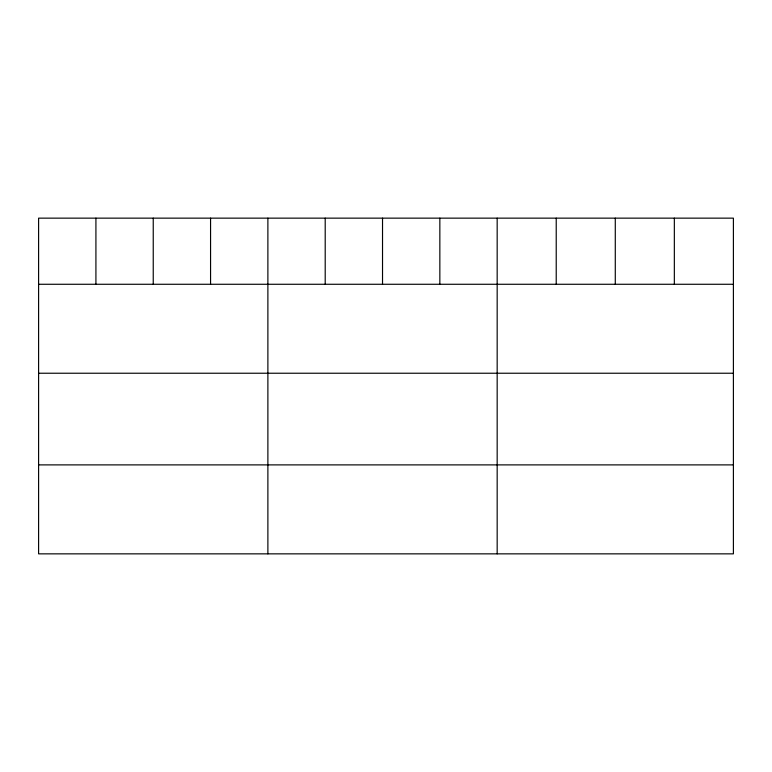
<?xml version="1.0" encoding="UTF-8"?>
<svg xmlns="http://www.w3.org/2000/svg" width="772" height="772" viewBox="0 0 772 772"><rect width="100%" height="100%" fill="white"/><g stroke="black" fill="none" stroke-linecap="round" stroke-linejoin="round"><path stroke-width="1.16" d="M733.4 284.27L733.4 553.852L38.6 553.852L38.6 218.148L733.4 218.148L733.4 284.27L38.6 284.27M38.6 373.233L733.4 373.233M38.6 464.889L733.4 464.889M674.342 218.148L674.342 284.27M615.284 218.148L615.284 284.27M556.226 218.148L556.226 284.27M497.168 218.148L497.168 553.852M439.847 218.148L439.847 284.27M382.526 218.148L382.526 284.27M325.205 218.148L325.205 284.27M267.884 218.148L267.884 553.852M210.563 218.148L210.563 284.27M153.242 218.148L153.242 284.27M95.921 218.148L95.921 284.27"/></g></svg>
